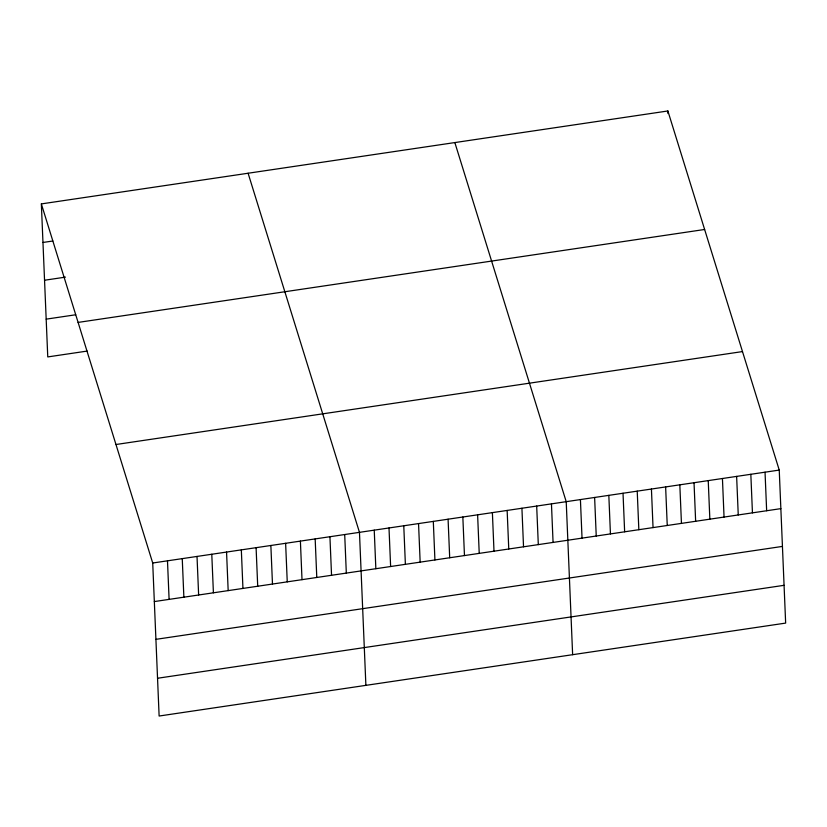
<?xml version="1.0" encoding="UTF-8"?>
<svg xmlns="http://www.w3.org/2000/svg" width="827" height="827" viewBox="0 0 827 827"><rect width="100%" height="100%" fill="white"/><g stroke="black" fill="none" stroke-linecap="round" stroke-linejoin="round"><path stroke-width="1.24" d="M41.35 203.907L667.875 110.973L779.241 470.077L785.65 623.093L159.125 716.027L152.716 563.011L41.35 203.907L47.759 356.923L87.145 351.082M42.963 242.466L52.814 241.008M44.544 280.239L65.467 277.128M46.178 319.15L75.712 314.767M78.1 322.416L704.625 229.482M115.966 444.512L742.491 351.578M152.716 563.011L779.241 470.077M154.329 601.57L780.853 508.636M155.921 639.343L782.435 546.409M157.543 678.254L784.068 585.32M454.85 142.575L566.216 501.679L572.635 654.684M248.1 173.246L359.466 532.35L365.885 685.356M765.037 472.186L766.65 510.745M750.833 474.295L752.446 512.843M736.63 476.404L738.253 514.952M722.436 478.502L724.049 517.061M708.232 480.611L709.845 519.17M694.029 482.72L695.641 521.279M667.875 110.973L667.978 113.547M679.825 484.829L681.448 523.377M665.632 486.938L667.244 525.486M651.428 489.036L653.041 527.595M637.224 491.145L638.837 529.704M623.02 493.254L624.643 531.802M608.827 495.363L610.44 533.911M594.623 497.461L596.236 536.02M580.42 499.57L582.032 538.129M551.454 503.87L553.067 542.419M536.682 506.062L538.305 544.611M521.92 508.254L523.532 546.802M507.147 510.445L508.76 548.994M492.385 512.637L493.998 551.185M477.613 514.818L479.226 553.377M462.841 517.009L464.464 555.568M448.079 519.201L449.692 557.76M433.307 521.392L434.919 559.951M418.545 523.584L420.157 562.143M403.772 525.776L405.385 564.334M389 527.967L390.623 566.516M374.238 530.159L375.851 568.707M344.704 534.542L346.317 573.09M329.932 536.733L331.544 575.282M315.17 538.915L316.782 577.473M300.397 541.106L302.01 579.665M285.625 543.298L287.248 581.857M270.863 545.489L272.476 584.048M256.091 547.681L257.714 586.24M241.329 549.872L242.942 588.431M226.557 552.064L228.169 590.612M211.784 554.255L213.407 592.804M197.022 556.447L198.635 594.995M182.25 558.638L183.873 597.187M167.488 560.83L169.101 599.379"/></g></svg>
